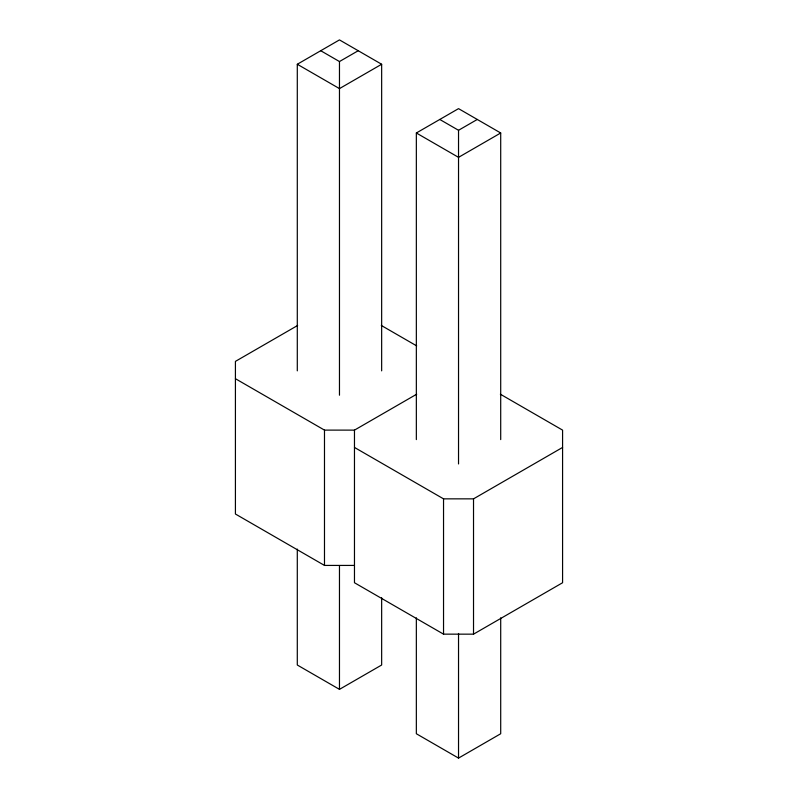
<?xml version="1.0" encoding="UTF-8"?>
<svg xmlns="http://www.w3.org/2000/svg" width="798" height="798" viewBox="0 0 798 798"><rect width="100%" height="100%" fill="white"/><g stroke="black" fill="none" stroke-linecap="round" stroke-linejoin="round"><path stroke-width="1.2" d="M297.295 370.861L297.295 64.259L339.469 39.9L381.653 64.259L381.653 370.861M320.726 50.723L339.469 61.546L358.222 50.723M381.653 64.259L339.469 88.608L297.295 64.259M416.347 439.598L416.347 132.987L458.531 108.638L500.705 132.987L500.705 439.598M439.778 119.461L458.531 130.283L477.274 119.461M500.705 132.987L458.531 157.346L416.347 132.987M297.654 325.454L235.42 361.384L235.42 514.012L324.487 565.423L354.472 565.423M235.42 378.701L324.487 430.112L354.472 430.122L416.706 394.192M354.472 447.439L443.538 498.85L473.523 498.85L562.58 447.439M297.295 549.094L297.295 665.013L339.469 689.362L381.653 665.013L381.653 597.702M354.472 430.122L354.472 582.74L443.538 634.151L473.523 634.161L562.58 582.74L562.58 430.122L500.346 394.192M416.347 617.832L416.347 733.741L458.531 758.1L500.705 733.741L500.705 617.832M381.294 325.454L416.706 345.903M473.523 498.85L473.523 634.161M458.531 130.283L458.531 463.957M458.531 633.462L458.531 758.1M443.538 498.85L443.538 634.151M339.469 61.546L339.469 395.219M339.469 565.972L339.469 689.362M324.487 430.112L324.487 565.423"/></g></svg>
